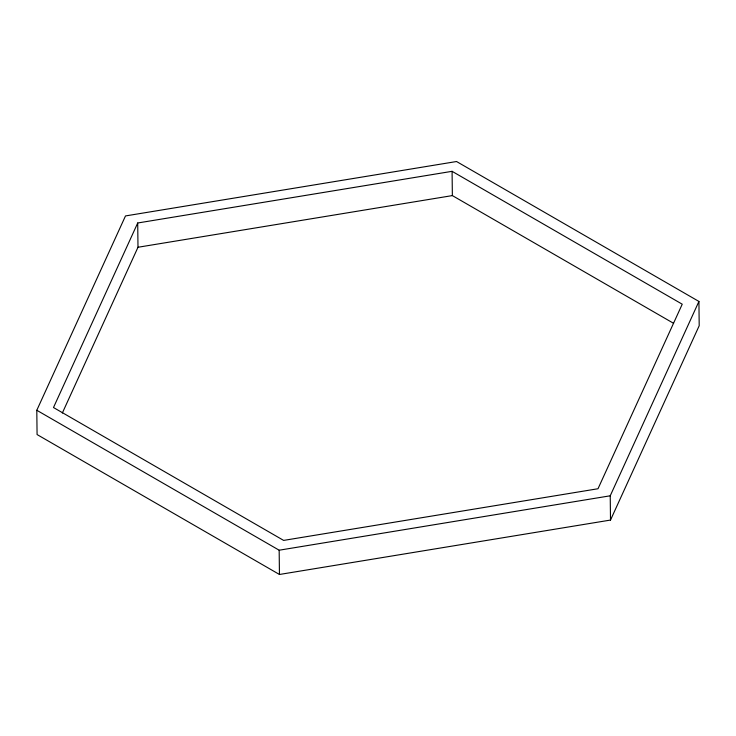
<?xml version="1.0" encoding="UTF-8"?>
<svg xmlns="http://www.w3.org/2000/svg" width="736" height="736" viewBox="0 0 736 736"><rect width="100%" height="100%" fill="white"/><g stroke="black" fill="none" stroke-linecap="round" stroke-linejoin="round"><path stroke-width="1.1" d="M36.8 410.274L125.497 215.933L456.55 161.524L698.924 301.447L699.2 325.726L610.503 520.067L279.45 574.476L37.076 434.553L36.8 410.274L279.165 550.206L610.227 495.797L698.924 301.447M137.715 222.99L53.489 407.532L283.636 540.408L598.009 488.741L682.235 304.198L452.079 171.322L137.715 222.99L137.991 247.259L62.33 413.034M137.991 247.259L452.364 195.592L673.587 323.316M610.227 495.797L610.503 520.067M452.079 171.322L452.364 195.592M279.165 550.206L279.45 574.476"/></g></svg>
